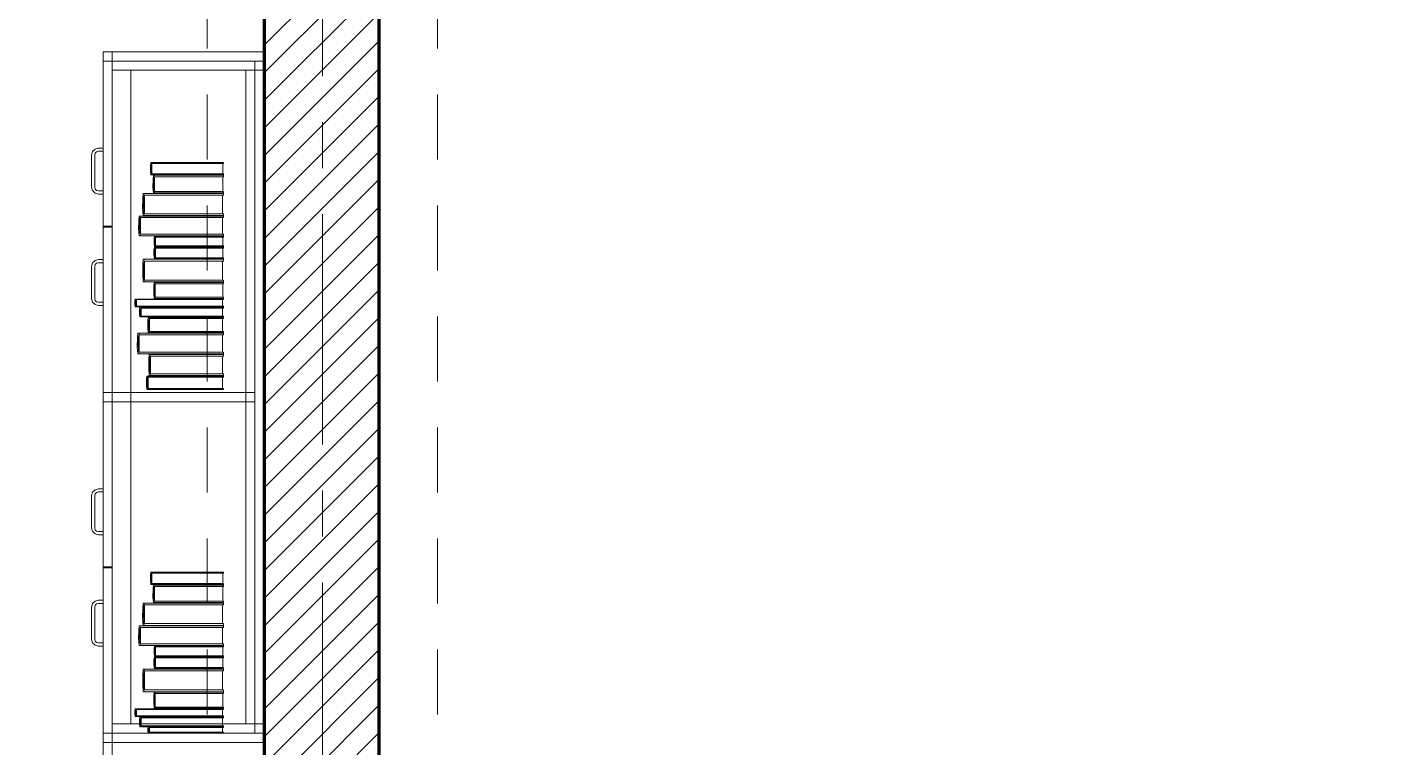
# Model space of a CAD drawing. Header units: inches. Extents: x -38 to 5698, y -33 to 92.
# Drawn here: x 22.678 to 25.611, y 35.193 to 36.757 of the extents above; entities that cross this region are included whole.
import ezdxf

# ---------------------------------------------------------------- set-up
doc = ezdxf.new("R2010")
doc.units = ezdxf.units.IN
doc.header["$MEASUREMENT"] = 0
doc.set_wipeout_variables(frame=1)
for name, pattern in [('Hidden Line', [0.195611, 0.141111, -0.0545]), ('Punto & Raya', [0.65, 0.5, -0.075, 0, -0.075]), ('Wipeout_Contour', [1, 0, -1])]:
    doc.linetypes.add(name, pattern=pattern)
for name, color, linetype in [('02 _ ARQ _ ALB _ Ejes Generales', 7, 'Continuous'), ('02 _ ARQ _ ZON _ Espacio.3D', 7, 'Continuous'), ('08 _ STR _ EXT _ 09 Vigas', 7, 'Continuous'), ('Estructura - 04 MURO', 253, 'Continuous'), ('Interior - Mobiliario', 7, 'Continuous')]:
    doc.layers.add(name, color=color, linetype=linetype)

msp = doc.modelspace()

# ---------------------------------------------------------------- linework, layer by layer
at = {"layer": '02 _ ARQ _ ZON _ Espacio.3D', "color": 254, "linetype": 'Continuous', "lineweight": 0, "flags": 128}
msp.add_lwpolyline([(30.07, 39.65), (23.57, 39.65), (23.57, 39), (23.4437, 39), (23.4437, 30.8001), (23.57, 30.8001), (23.57, 30.2), (23.97, 30.2), (23.97, 29.7), (9.07, 29.7)], dxfattribs=at)
msp.add_lwpolyline([(16.57, 39.4), (16.57, 39), (16.57, 31.0001), (16.57, 30.1999), (16.97, 30.1999), (16.97, 29.75), (23.07, 29.75), (23.07, 30.8002), (23.195, 30.8002), (23.195, 39), (23.07, 39), (23.07, 39.4), (22.67, 39.4), (22.67, 39.65), (16.97, 39.65), (16.97, 39.4)], close=True, dxfattribs=at)
at = {"layer": '08 _ STR _ EXT _ 09 Vigas', "color": 251, "linetype": 'Hidden Line', "lineweight": 13}
for p, q in [((23.07, 30.2), (23.07, 39.4)), ((23.57, 30.2), (23.57, 39.4))]:
    msp.add_line(p, q, dxfattribs=at)
at = {"layer": 'Interior - Mobiliario', "color": 175, "linetype": 'Continuous', "lineweight": 13}
for p, q in [((22.8437, 36.6827), (22.8437, 36.7027)), ((22.8437, 36.7027), (22.8437, 36.6827)), ((22.8437, 35.2027), (22.8437, 36.7027)), ((22.8637, 36.7027), (22.8637, 36.6627)), ((22.8437, 36.6827), (22.8437, 35.2227)), ((23.1737, 36.6827), (22.8437, 36.6827)), ((22.8437, 36.6827), (22.8437, 35.2227)), ((22.8437, 36.6827), (22.8437, 36.3237)), ((22.8437, 36.6827), (22.8637, 36.6827)), ((23.1737, 36.6827), (22.8637, 36.6827)), ((22.8637, 36.6827), (22.8637, 35.2227)), ((23.1737, 36.6827), (22.8637, 36.6827)), ((22.8637, 36.6827), (22.8637, 35.2227)), ((23.1737, 36.6827), (22.8637, 36.6827)), ((22.8637, 36.6827), (22.8637, 35.2227)), ((22.8637, 36.6827), (22.8637, 36.3237)), ((22.9037, 36.6627), (22.8637, 36.6627)), ((22.8637, 36.6627), (22.8637, 35.2427)), ((23.1537, 36.6627), (22.9037, 36.6627)), ((22.9037, 35.2427), (22.9037, 36.6627)), ((23.1537, 36.6627), (23.1537, 35.2427)), ((23.1737, 35.2227), (23.1737, 36.6827)), ((23.1737, 35.2227), (23.1737, 36.6827)), ((23.1737, 36.6827), (23.1737, 35.2227)), ((23.1737, 35.2227), (23.1737, 36.6827)), ((23.1737, 35.2227), (23.1737, 36.6827)), ((23.1737, 35.2227), (23.1737, 36.6827)), ((22.8187, 36.4787), (22.8207, 36.4862)), ((22.8187, 36.4087), (22.8187, 36.4787)), ((22.8207, 36.4862), (22.8262, 36.4916)), ((22.8268, 36.4827), (22.8257, 36.4787)), ((22.8257, 36.4787), (22.8257, 36.4087)), ((22.8262, 36.4916), (22.8337, 36.4937)), ((22.8297, 36.4856), (22.8268, 36.4827)), ((22.8337, 36.4867), (22.8297, 36.4856)), ((22.8337, 36.4937), (22.8437, 36.4937)), ((22.8437, 36.4867), (22.8337, 36.4867)), ((22.8437, 36.4937), (22.8437, 36.4867)), ((22.9467, 36.4565), (22.9465, 36.4445)), ((22.9475, 36.4624), (22.9467, 36.4565)), ((22.9492, 36.4624), (22.9475, 36.4624)), ((22.948, 36.448), (22.9484, 36.4562)), ((22.9484, 36.4562), (22.9491, 36.4602)), ((22.9491, 36.4602), (23.105, 36.4602)), ((22.9493, 36.4623), (22.9492, 36.4624)), ((22.9495, 36.4621), (22.9493, 36.4623)), ((22.9497, 36.462), (22.9495, 36.4621)), ((22.95, 36.4619), (22.9497, 36.462)), ((22.9499, 36.4602), (22.9499, 36.4377)), ((22.9502, 36.4619), (22.95, 36.4619)), ((22.9504, 36.462), (22.9502, 36.4619)), ((22.9506, 36.4621), (22.9504, 36.462)), ((22.9509, 36.4622), (22.9506, 36.4621)), ((22.951, 36.4624), (22.9509, 36.4622)), ((23.105, 36.4624), (22.951, 36.4624)), ((23.1035, 36.4377), (23.1035, 36.4602)), ((23.105, 36.4602), (23.105, 36.4624)), ((22.9465, 36.4445), (22.9475, 36.4356)), ((22.9475, 36.4356), (22.9492, 36.4356)), ((22.9486, 36.4398), (22.948, 36.448)), ((22.9491, 36.4377), (22.9486, 36.4398)), ((23.105, 36.4377), (22.9491, 36.4377)), ((22.9492, 36.4356), (22.9494, 36.4358)), ((22.9494, 36.4358), (22.9496, 36.4359)), ((22.9496, 36.4359), (22.9498, 36.436)), ((22.9498, 36.436), (22.95, 36.4361)), ((22.95, 36.4361), (22.9503, 36.436)), ((22.9503, 36.436), (22.9505, 36.436)), ((22.9505, 36.436), (22.9507, 36.4359)), ((22.9507, 36.4359), (22.9509, 36.4357)), ((22.9509, 36.4357), (22.951, 36.4356)), ((22.951, 36.4356), (23.105, 36.4356)), ((22.9523, 36.4262), (22.9521, 36.4091)), ((22.9531, 36.4346), (22.9523, 36.4262)), ((22.9548, 36.4346), (22.9531, 36.4346)), ((22.9536, 36.414), (22.954, 36.4258)), ((22.954, 36.4258), (22.9547, 36.4315)), ((22.9547, 36.4315), (23.105, 36.4315)), ((22.9549, 36.4345), (22.9548, 36.4346)), ((22.9551, 36.4342), (22.9549, 36.4345)), ((22.9553, 36.4341), (22.9551, 36.4342)), ((22.9555, 36.434), (22.9553, 36.4341)), ((22.9554, 36.4315), (22.9554, 36.3994)), ((22.9557, 36.434), (22.9555, 36.434)), ((22.9559, 36.434), (22.9557, 36.434)), ((22.9561, 36.4342), (22.9559, 36.434)), ((22.9563, 36.4344), (22.9561, 36.4342)), ((22.9565, 36.4346), (22.9563, 36.4344)), ((23.105, 36.4346), (22.9565, 36.4346)), ((23.1035, 36.3994), (23.1035, 36.4315)), ((23.105, 36.4356), (23.105, 36.4377)), ((23.105, 36.4315), (23.105, 36.4346)), ((22.8207, 36.4012), (22.8187, 36.4087)), ((22.8262, 36.3957), (22.8207, 36.4012)), ((22.8257, 36.4087), (22.8268, 36.4047)), ((22.8337, 36.3937), (22.8262, 36.3957)), ((22.8268, 36.4047), (22.8297, 36.4017)), ((22.8297, 36.4017), (22.8337, 36.4007)), ((22.8337, 36.4007), (22.8437, 36.4007)), ((22.8437, 36.3937), (22.8337, 36.3937)), ((22.8437, 36.4007), (22.8437, 36.3937)), ((22.9309, 36.3953), (22.9299, 36.3847)), ((22.9328, 36.3953), (22.9309, 36.3953)), ((22.9318, 36.3842), (22.9326, 36.3915)), ((22.9326, 36.3915), (23.105, 36.3915)), ((22.9329, 36.3951), (22.9328, 36.3953)), ((22.9331, 36.3948), (22.9329, 36.3951)), ((22.9333, 36.3946), (22.9331, 36.3948)), ((22.9336, 36.3945), (22.9333, 36.3946)), ((22.9335, 36.3915), (22.9335, 36.3509)), ((22.9338, 36.3945), (22.9336, 36.3945)), ((22.9341, 36.3946), (22.9338, 36.3945)), ((22.9343, 36.3948), (22.9341, 36.3946)), ((22.9345, 36.3951), (22.9343, 36.3948)), ((22.9347, 36.3953), (22.9345, 36.3951)), ((23.105, 36.3953), (22.9347, 36.3953)), ((22.9521, 36.4091), (22.9531, 36.3963)), ((22.9531, 36.3963), (22.9548, 36.3963)), ((22.9542, 36.4023), (22.9536, 36.414)), ((22.9547, 36.3994), (22.9542, 36.4023)), ((23.105, 36.3994), (22.9547, 36.3994)), ((22.9548, 36.3963), (22.9549, 36.3965)), ((22.9549, 36.3965), (22.9551, 36.3967)), ((22.9551, 36.3967), (22.9553, 36.3969)), ((22.9553, 36.3969), (22.9555, 36.397)), ((22.9555, 36.397), (22.9558, 36.3969)), ((22.9558, 36.3969), (22.956, 36.3969)), ((22.956, 36.3969), (22.9562, 36.3967)), ((22.9562, 36.3967), (22.9564, 36.3965)), ((22.9564, 36.3965), (22.9565, 36.3963)), ((22.9565, 36.3963), (23.105, 36.3963)), ((23.1033, 36.3509), (23.1033, 36.3915)), ((23.105, 36.3963), (23.105, 36.3994)), ((23.105, 36.3915), (23.105, 36.3953)), ((22.9299, 36.3847), (22.9297, 36.3631)), ((22.9297, 36.3631), (22.9309, 36.347)), ((22.9314, 36.3694), (22.9318, 36.3842)), ((22.9321, 36.3546), (22.9314, 36.3694)), ((22.9212, 36.3366), (22.921, 36.3174)), ((22.9222, 36.346), (22.9212, 36.3366)), ((22.9242, 36.346), (22.9222, 36.346)), ((22.9227, 36.323), (22.9232, 36.3362)), ((22.9232, 36.3362), (22.924, 36.3426)), ((22.924, 36.3426), (23.105, 36.3426)), ((22.9243, 36.3459), (22.9242, 36.346)), ((22.9245, 36.3456), (22.9243, 36.3459)), ((22.9248, 36.3454), (22.9245, 36.3456)), ((22.925, 36.3453), (22.9248, 36.3454)), ((22.9253, 36.3453), (22.925, 36.3453)), ((22.925, 36.3426), (22.925, 36.3066)), ((22.9256, 36.3454), (22.9253, 36.3453)), ((22.9258, 36.3456), (22.9256, 36.3454)), ((22.9261, 36.3458), (22.9258, 36.3456)), ((22.9262, 36.346), (22.9261, 36.3458)), ((23.105, 36.346), (22.9262, 36.346)), ((22.9309, 36.347), (22.9328, 36.347)), ((22.9326, 36.3509), (22.9321, 36.3546)), ((23.105, 36.3509), (22.9326, 36.3509)), ((22.9328, 36.347), (22.9329, 36.3473)), ((22.9329, 36.3473), (22.9331, 36.3476)), ((22.9331, 36.3476), (22.9334, 36.3478)), ((22.9334, 36.3478), (22.9336, 36.3479)), ((22.9336, 36.3479), (22.9339, 36.3478)), ((22.9339, 36.3478), (22.9341, 36.3477)), ((22.9341, 36.3477), (22.9344, 36.3475)), ((22.9344, 36.3475), (22.9346, 36.3472)), ((22.9346, 36.3472), (22.9347, 36.347)), ((22.9347, 36.347), (23.105, 36.347)), ((23.1032, 36.3066), (23.1032, 36.3426)), ((23.105, 36.347), (23.105, 36.3509)), ((23.105, 36.3426), (23.105, 36.346)), ((22.8437, 36.3237), (22.8637, 36.3237)), ((22.8437, 35.9627), (22.8437, 36.3217)), ((22.8437, 36.3217), (22.8637, 36.3217)), ((22.8637, 35.9627), (22.8637, 36.3217)), ((22.921, 36.3174), (22.9222, 36.3031)), ((22.9222, 36.3031), (22.9242, 36.3031)), ((22.9235, 36.3098), (22.9227, 36.323)), ((22.924, 36.3066), (22.9235, 36.3098)), ((23.105, 36.3066), (22.924, 36.3066)), ((22.9242, 36.3031), (22.9243, 36.3034)), ((22.9243, 36.3034), (22.9246, 36.3036)), ((22.9246, 36.3036), (22.9248, 36.3038)), ((22.9248, 36.3038), (22.9251, 36.3039)), ((22.9251, 36.3039), (22.9254, 36.3038)), ((22.9254, 36.3038), (22.9256, 36.3037)), ((22.9256, 36.3037), (22.9259, 36.3036)), ((22.9259, 36.3036), (22.9261, 36.3033)), ((22.9261, 36.3033), (22.9262, 36.3031)), ((22.9262, 36.3031), (23.105, 36.3031)), ((23.105, 36.3031), (23.105, 36.3066)), ((22.9551, 36.2782), (22.9542, 36.2727)), ((22.9549, 36.2971), (22.9547, 36.2868)), ((22.9547, 36.2868), (22.9557, 36.2792)), ((22.9557, 36.3021), (22.9549, 36.2971)), ((22.9567, 36.2782), (22.9551, 36.2782)), ((22.9573, 36.3021), (22.9557, 36.3021)), ((22.9557, 36.2792), (22.9573, 36.2792)), ((22.9559, 36.2724), (22.9566, 36.2762)), ((22.9561, 36.2898), (22.9565, 36.2969)), ((22.9567, 36.2828), (22.9561, 36.2898)), ((22.9565, 36.2969), (22.9572, 36.3003)), ((22.9566, 36.2762), (23.105, 36.2762)), ((22.9572, 36.281), (22.9567, 36.2828)), ((22.9568, 36.2781), (22.9567, 36.2782)), ((22.957, 36.2779), (22.9568, 36.2781)), ((22.9572, 36.2778), (22.957, 36.2779)), ((22.9572, 36.3003), (23.105, 36.3003)), ((23.105, 36.281), (22.9572, 36.281)), ((22.9574, 36.2778), (22.9572, 36.2778)), ((22.9574, 36.302), (22.9573, 36.3021)), ((22.9573, 36.2792), (22.9574, 36.2793)), ((22.9573, 36.2762), (22.9573, 36.2551)), ((22.9576, 36.3019), (22.9574, 36.302)), ((22.9574, 36.2793), (22.9576, 36.2795)), ((22.9576, 36.2778), (22.9574, 36.2778)), ((22.9578, 36.3018), (22.9576, 36.3019)), ((22.9576, 36.2795), (22.9578, 36.2795)), ((22.9578, 36.2778), (22.9576, 36.2778)), ((22.958, 36.3018), (22.9578, 36.3018)), ((22.9578, 36.2795), (22.958, 36.2796)), ((22.958, 36.2779), (22.9578, 36.2778)), ((22.9579, 36.3003), (22.9579, 36.281)), ((22.9582, 36.3017), (22.958, 36.3018)), ((22.958, 36.2796), (22.9583, 36.2796)), ((22.9582, 36.2781), (22.958, 36.2779)), ((22.9584, 36.3018), (22.9582, 36.3017)), ((22.9584, 36.2782), (22.9582, 36.2781)), ((22.9583, 36.2796), (22.9585, 36.2795)), ((22.9586, 36.3019), (22.9584, 36.3018)), ((23.105, 36.2782), (22.9584, 36.2782)), ((22.9585, 36.2795), (22.9587, 36.2794)), ((22.9588, 36.302), (22.9586, 36.3019)), ((22.9587, 36.2794), (22.9589, 36.2793)), ((22.959, 36.3021), (22.9588, 36.302)), ((22.9589, 36.2793), (22.959, 36.2792)), ((23.105, 36.3021), (22.959, 36.3021)), ((22.959, 36.2792), (23.105, 36.2792)), ((23.1035, 36.281), (23.1035, 36.3003)), ((23.1035, 36.2551), (23.1035, 36.2762)), ((23.105, 36.3003), (23.105, 36.3021)), ((23.105, 36.2792), (23.105, 36.281)), ((23.105, 36.2762), (23.105, 36.2782)), ((22.8207, 36.2442), (22.8187, 36.2367)), ((22.8262, 36.2496), (22.8207, 36.2442)), ((22.8337, 36.2517), (22.8262, 36.2496)), ((22.8297, 36.2436), (22.8337, 36.2447)), ((22.8437, 36.2517), (22.8337, 36.2517)), ((22.8337, 36.2447), (22.8437, 36.2447)), ((22.8437, 36.2447), (22.8437, 36.2517)), ((22.9311, 36.2521), (22.9301, 36.2413)), ((22.9329, 36.2521), (22.9311, 36.2521)), ((22.932, 36.2408), (22.9328, 36.2481)), ((22.9328, 36.2481), (23.105, 36.2481)), ((22.933, 36.2519), (22.9329, 36.2521)), ((22.9333, 36.2516), (22.933, 36.2519)), ((22.9335, 36.2514), (22.9333, 36.2516)), ((22.9337, 36.2513), (22.9335, 36.2514)), ((22.934, 36.2513), (22.9337, 36.2513)), ((22.9337, 36.2481), (22.9337, 36.2067)), ((22.9343, 36.2513), (22.934, 36.2513)), ((22.9345, 36.2515), (22.9343, 36.2513)), ((22.9347, 36.2518), (22.9345, 36.2515)), ((22.9349, 36.2521), (22.9347, 36.2518)), ((23.105, 36.2521), (22.9349, 36.2521)), ((22.9542, 36.2727), (22.9541, 36.2615)), ((22.9541, 36.2615), (22.9551, 36.2531)), ((22.9551, 36.2531), (22.9567, 36.2531)), ((22.9555, 36.2647), (22.9559, 36.2724)), ((22.9561, 36.257), (22.9555, 36.2647)), ((22.9566, 36.2551), (22.9561, 36.257)), ((23.105, 36.2551), (22.9566, 36.2551)), ((22.9567, 36.2531), (22.9568, 36.2532)), ((22.9568, 36.2532), (22.957, 36.2534)), ((22.957, 36.2534), (22.9572, 36.2535)), ((22.9572, 36.2535), (22.9574, 36.2535)), ((22.9574, 36.2535), (22.9577, 36.2535)), ((22.9577, 36.2535), (22.9579, 36.2534)), ((22.9579, 36.2534), (22.9581, 36.2533)), ((22.9581, 36.2533), (22.9583, 36.2532)), ((22.9583, 36.2532), (22.9584, 36.2531)), ((22.9584, 36.2531), (23.105, 36.2531)), ((23.1033, 36.2067), (23.1033, 36.2481)), ((23.105, 36.2531), (23.105, 36.2551)), ((23.105, 36.2481), (23.105, 36.2521)), ((22.8187, 36.2367), (22.8187, 36.1667)), ((22.8257, 36.2367), (22.8268, 36.2407)), ((22.8257, 36.1667), (22.8257, 36.2367)), ((22.8268, 36.2407), (22.8297, 36.2436)), ((22.9301, 36.2413), (22.9299, 36.2192)), ((22.9299, 36.2192), (22.9311, 36.2028)), ((22.9315, 36.2256), (22.932, 36.2408)), ((22.9323, 36.2105), (22.9315, 36.2256)), ((22.9311, 36.2028), (22.9329, 36.2028)), ((22.9328, 36.2067), (22.9323, 36.2105)), ((23.105, 36.2067), (22.9328, 36.2067)), ((22.9329, 36.2028), (22.9331, 36.203)), ((22.9331, 36.203), (22.9333, 36.2033)), ((22.9333, 36.2033), (22.9336, 36.2035)), ((22.9336, 36.2035), (22.9338, 36.2036)), ((22.9338, 36.2036), (22.9341, 36.2036)), ((22.9341, 36.2036), (22.9343, 36.2035)), ((22.9343, 36.2035), (22.9346, 36.2033)), ((22.9346, 36.2033), (22.9348, 36.203)), ((22.9348, 36.203), (22.9349, 36.2028)), ((22.9349, 36.2028), (23.105, 36.2028)), ((22.9539, 36.1941), (22.9537, 36.1785)), ((22.9547, 36.2018), (22.9539, 36.1941)), ((22.9563, 36.2018), (22.9547, 36.2018)), ((22.9551, 36.183), (22.9555, 36.1937)), ((22.9555, 36.1937), (22.9562, 36.199)), ((22.9562, 36.199), (23.105, 36.199)), ((22.9564, 36.2016), (22.9563, 36.2018)), ((22.9566, 36.2014), (22.9564, 36.2016)), ((22.9568, 36.2013), (22.9566, 36.2014)), ((22.957, 36.2012), (22.9568, 36.2013)), ((22.9569, 36.199), (22.9569, 36.1696)), ((22.9572, 36.2012), (22.957, 36.2012)), ((22.9575, 36.2013), (22.9572, 36.2012)), ((22.9577, 36.2014), (22.9575, 36.2013)), ((22.9579, 36.2016), (22.9577, 36.2014)), ((22.958, 36.2018), (22.9579, 36.2016)), ((23.105, 36.2018), (22.958, 36.2018)), ((23.1035, 36.1696), (23.1035, 36.199)), ((23.105, 36.2028), (23.105, 36.2067)), ((23.105, 36.199), (23.105, 36.2018)), ((22.8187, 36.1667), (22.8207, 36.1592)), ((22.8207, 36.1592), (22.8262, 36.1537)), ((22.8268, 36.1627), (22.8257, 36.1667)), ((22.8297, 36.1597), (22.8268, 36.1627)), ((22.8337, 36.1587), (22.8297, 36.1597)), ((22.8437, 36.1587), (22.8337, 36.1587)), ((22.8437, 36.1517), (22.8437, 36.1587)), ((22.9126, 36.1621), (22.9124, 36.1545)), ((22.9137, 36.1658), (22.9126, 36.1621)), ((22.9157, 36.1658), (22.9137, 36.1658)), ((22.9142, 36.1567), (22.9147, 36.1619)), ((22.915, 36.1514), (22.9142, 36.1567)), ((22.9147, 36.1619), (22.9156, 36.1645)), ((22.9156, 36.1645), (23.105, 36.1645)), ((22.9158, 36.1658), (22.9157, 36.1658)), ((22.9161, 36.1657), (22.9158, 36.1658)), ((22.9163, 36.1656), (22.9161, 36.1657)), ((22.9166, 36.1656), (22.9163, 36.1656)), ((22.9165, 36.1645), (22.9165, 36.1502)), ((22.9169, 36.1656), (22.9166, 36.1656)), ((22.9172, 36.1656), (22.9169, 36.1656)), ((22.9174, 36.1657), (22.9172, 36.1656)), ((22.9177, 36.1658), (22.9174, 36.1657)), ((22.9179, 36.1658), (22.9177, 36.1658)), ((23.105, 36.1658), (22.9179, 36.1658)), ((22.9537, 36.1785), (22.9547, 36.1668)), ((22.9547, 36.1668), (22.9563, 36.1668)), ((22.9557, 36.1723), (22.9551, 36.183)), ((22.9562, 36.1696), (22.9557, 36.1723)), ((23.105, 36.1696), (22.9562, 36.1696)), ((22.9563, 36.1668), (22.9564, 36.167)), ((22.9564, 36.167), (22.9566, 36.1672)), ((22.9566, 36.1672), (22.9568, 36.1674)), ((22.9568, 36.1674), (22.9571, 36.1674)), ((22.9571, 36.1674), (22.9573, 36.1674)), ((22.9573, 36.1674), (22.9575, 36.1673)), ((22.9575, 36.1673), (22.9577, 36.1672)), ((22.9577, 36.1672), (22.9579, 36.167)), ((22.9579, 36.167), (22.958, 36.1668)), ((22.958, 36.1668), (23.105, 36.1668)), ((23.1031, 36.1502), (23.1031, 36.1645)), ((23.105, 36.1668), (23.105, 36.1696)), ((23.105, 36.1645), (23.105, 36.1658)), ((22.8262, 36.1537), (22.8337, 36.1517)), ((22.8337, 36.1517), (22.8437, 36.1517)), ((22.9124, 36.1545), (22.9137, 36.1488)), ((22.9137, 36.1488), (22.9157, 36.1488)), ((22.9156, 36.1502), (22.915, 36.1514)), ((23.105, 36.1502), (22.9156, 36.1502)), ((22.9157, 36.1488), (22.9159, 36.1489)), ((22.9159, 36.1489), (22.9161, 36.149)), ((22.9161, 36.149), (22.9164, 36.149)), ((22.9164, 36.149), (22.9167, 36.1491)), ((22.9167, 36.1491), (22.917, 36.1491)), ((22.917, 36.1491), (22.9172, 36.149)), ((22.9172, 36.149), (22.9175, 36.149)), ((22.9175, 36.149), (22.9177, 36.1489)), ((22.9177, 36.1489), (22.9179, 36.1488)), ((22.9179, 36.1488), (23.105, 36.1488)), ((22.9228, 36.1432), (22.9226, 36.1339)), ((22.9226, 36.1339), (22.9238, 36.1269)), ((22.9238, 36.1478), (22.9228, 36.1432)), ((22.9257, 36.1478), (22.9238, 36.1478)), ((22.9238, 36.1269), (22.9257, 36.1269)), ((22.9243, 36.1366), (22.9247, 36.143)), ((22.925, 36.1302), (22.9243, 36.1366)), ((22.9247, 36.143), (22.9256, 36.1461)), ((22.9256, 36.1286), (22.925, 36.1302)), ((22.9256, 36.1461), (23.105, 36.1461)), ((23.105, 36.1286), (22.9256, 36.1286)), ((22.9258, 36.1477), (22.9257, 36.1478)), ((22.9257, 36.1269), (22.9259, 36.127)), ((22.9261, 36.1476), (22.9258, 36.1477)), ((22.9259, 36.127), (22.9261, 36.1272)), ((22.9263, 36.1475), (22.9261, 36.1476)), ((22.9261, 36.1272), (22.9264, 36.1272)), ((22.9266, 36.1474), (22.9263, 36.1475)), ((22.9264, 36.1272), (22.9266, 36.1273)), ((22.9265, 36.1461), (22.9265, 36.1286)), ((22.9268, 36.1474), (22.9266, 36.1474)), ((22.9266, 36.1273), (22.9269, 36.1273)), ((22.9271, 36.1475), (22.9268, 36.1474)), ((22.9269, 36.1273), (22.9272, 36.1272)), ((22.9274, 36.1476), (22.9271, 36.1475)), ((22.9272, 36.1272), (22.9274, 36.1271)), ((22.9276, 36.1477), (22.9274, 36.1476)), ((22.9274, 36.1271), (22.9276, 36.127)), ((22.9277, 36.1478), (22.9276, 36.1477)), ((22.9276, 36.127), (22.9277, 36.1269)), ((23.105, 36.1478), (22.9277, 36.1478)), ((22.9277, 36.1269), (23.105, 36.1269)), ((23.1032, 36.1286), (23.1032, 36.1461)), ((23.105, 36.1488), (23.105, 36.1502)), ((23.105, 36.1461), (23.105, 36.1478)), ((23.105, 36.1269), (23.105, 36.1286)), ((22.941, 36.1187), (22.9408, 36.1038)), ((22.9408, 36.1038), (22.9419, 36.0928)), ((22.9419, 36.1259), (22.941, 36.1187)), ((22.9436, 36.1259), (22.9419, 36.1259)), ((22.9423, 36.1081), (22.9428, 36.1183)), ((22.943, 36.098), (22.9423, 36.1081)), ((22.9428, 36.1183), (22.9435, 36.1233)), ((22.9435, 36.0954), (22.943, 36.098)), ((22.9435, 36.1233), (23.105, 36.1233)), ((22.9437, 36.1258), (22.9436, 36.1259)), ((22.9439, 36.1256), (22.9437, 36.1258)), ((22.9442, 36.1255), (22.9439, 36.1256)), ((22.9444, 36.1254), (22.9442, 36.1255)), ((22.9443, 36.1233), (22.9443, 36.0954)), ((22.9446, 36.1254), (22.9444, 36.1254)), ((22.9449, 36.1254), (22.9446, 36.1254)), ((22.9451, 36.1256), (22.9449, 36.1254)), ((22.9453, 36.1257), (22.9451, 36.1256)), ((22.9455, 36.1259), (22.9453, 36.1257)), ((23.105, 36.1259), (22.9455, 36.1259)), ((23.1034, 36.0954), (23.1034, 36.1233)), ((23.105, 36.1233), (23.105, 36.1259)), ((22.9184, 36.0819), (22.9181, 36.0616)), ((22.9194, 36.0918), (22.9184, 36.0819)), ((22.9214, 36.0918), (22.9194, 36.0918)), ((22.9199, 36.0675), (22.9204, 36.0814)), ((22.9204, 36.0814), (22.9212, 36.0882)), ((22.9212, 36.0882), (23.105, 36.0882)), ((22.9215, 36.0916), (22.9214, 36.0918)), ((22.9217, 36.0913), (22.9215, 36.0916)), ((22.922, 36.0912), (22.9217, 36.0913)), ((22.9222, 36.091), (22.922, 36.0912)), ((22.9225, 36.091), (22.9222, 36.091)), ((22.9222, 36.0882), (22.9222, 36.0502)), ((22.9228, 36.0911), (22.9225, 36.091)), ((22.9231, 36.0913), (22.9228, 36.0911)), ((22.9233, 36.0916), (22.9231, 36.0913)), ((22.9234, 36.0918), (22.9233, 36.0916)), ((23.105, 36.0918), (22.9234, 36.0918)), ((22.9419, 36.0928), (22.9436, 36.0928)), ((23.105, 36.0954), (22.9435, 36.0954)), ((22.9436, 36.0928), (22.9438, 36.093)), ((22.9438, 36.093), (22.944, 36.0932)), ((22.944, 36.0932), (22.9442, 36.0933)), ((22.9442, 36.0933), (22.9445, 36.0933)), ((22.9445, 36.0933), (22.9447, 36.0933)), ((22.9447, 36.0933), (22.9449, 36.0933)), ((22.9449, 36.0933), (22.9452, 36.0931)), ((22.9452, 36.0931), (22.9454, 36.0929)), ((22.9454, 36.0929), (22.9455, 36.0928)), ((22.9455, 36.0928), (23.105, 36.0928)), ((23.1032, 36.0502), (23.1032, 36.0882)), ((23.105, 36.0928), (23.105, 36.0954)), ((23.105, 36.0882), (23.105, 36.0918)), ((22.9181, 36.0616), (22.9194, 36.0465)), ((22.9194, 36.0465), (22.9214, 36.0465)), ((22.9207, 36.0536), (22.9199, 36.0675)), ((22.9212, 36.0502), (22.9207, 36.0536)), ((23.105, 36.0502), (22.9212, 36.0502)), ((22.9214, 36.0465), (22.9215, 36.0468)), ((22.9215, 36.0468), (22.9218, 36.047)), ((22.9218, 36.047), (22.922, 36.0472)), ((22.922, 36.0472), (22.9223, 36.0473)), ((22.9223, 36.0473), (22.9226, 36.0473)), ((22.9226, 36.0473), (22.9228, 36.0472)), ((22.9228, 36.0472), (22.9231, 36.047)), ((22.9231, 36.047), (22.9233, 36.0467)), ((22.9233, 36.0467), (22.9234, 36.0465)), ((22.9234, 36.0465), (23.105, 36.0465)), ((22.944, 36.0455), (22.9431, 36.0354)), ((22.9457, 36.0455), (22.944, 36.0455)), ((22.9449, 36.0349), (22.9456, 36.0418)), ((22.9456, 36.0418), (23.105, 36.0418)), ((22.9458, 36.0454), (22.9457, 36.0455)), ((22.946, 36.0451), (22.9458, 36.0454)), ((22.9462, 36.0449), (22.946, 36.0451)), ((22.9465, 36.0448), (22.9462, 36.0449)), ((22.9464, 36.0418), (22.9464, 36.0031)), ((22.9467, 36.0448), (22.9465, 36.0448)), ((22.947, 36.0448), (22.9467, 36.0448)), ((22.9472, 36.045), (22.947, 36.0448)), ((22.9474, 36.0453), (22.9472, 36.045)), ((22.9475, 36.0455), (22.9474, 36.0453)), ((23.105, 36.0455), (22.9475, 36.0455)), ((23.1034, 36.0031), (23.1034, 36.0418)), ((23.105, 36.0465), (23.105, 36.0502)), ((23.105, 36.0418), (23.105, 36.0455)), ((22.9431, 36.0354), (22.9429, 36.0148)), ((22.9429, 36.0148), (22.944, 35.9994)), ((22.9444, 36.0207), (22.9449, 36.0349)), ((22.9451, 36.0066), (22.9444, 36.0207)), ((22.938, 35.992), (22.9378, 35.9788)), ((22.9389, 35.9984), (22.938, 35.992)), ((22.9407, 35.9984), (22.9389, 35.9984)), ((22.9394, 35.9826), (22.9398, 35.9917)), ((22.9401, 35.9735), (22.9394, 35.9826)), ((22.9398, 35.9917), (22.9406, 35.9961)), ((22.9406, 35.9961), (23.105, 35.9961)), ((22.9408, 35.9983), (22.9407, 35.9984)), ((22.941, 35.9981), (22.9408, 35.9983)), ((22.9412, 35.998), (22.941, 35.9981)), ((22.9415, 35.9979), (22.9412, 35.998)), ((22.9414, 35.9961), (22.9414, 35.9713)), ((22.9417, 35.9979), (22.9415, 35.9979)), ((22.942, 35.998), (22.9417, 35.9979)), ((22.9422, 35.9981), (22.942, 35.998)), ((22.9424, 35.9983), (22.9422, 35.9981)), ((22.9425, 35.9984), (22.9424, 35.9983)), ((23.105, 35.9984), (22.9425, 35.9984)), ((22.944, 35.9994), (22.9457, 35.9994)), ((22.9456, 36.0031), (22.9451, 36.0066)), ((23.105, 36.0031), (22.9456, 36.0031)), ((22.9457, 35.9994), (22.9459, 35.9997)), ((22.9459, 35.9997), (22.9461, 35.9999)), ((22.9461, 35.9999), (22.9463, 36.0001)), ((22.9463, 36.0001), (22.9465, 36.0002)), ((22.9465, 36.0002), (22.9468, 36.0002)), ((22.9468, 36.0002), (22.947, 36.0001)), ((22.947, 36.0001), (22.9472, 35.9999)), ((22.9472, 35.9999), (22.9474, 35.9996)), ((22.9474, 35.9996), (22.9475, 35.9994)), ((22.9475, 35.9994), (23.105, 35.9994)), ((23.1034, 35.9713), (23.1034, 35.9961)), ((23.105, 35.9994), (23.105, 36.0031)), ((23.105, 35.9961), (23.105, 35.9984)), ((22.8437, 35.9627), (23.1737, 35.9627)), ((22.8437, 35.9427), (22.8437, 35.9627)), ((23.1737, 35.9627), (22.8437, 35.9627)), ((22.8437, 35.9627), (22.8437, 35.9427)), ((23.1737, 35.9627), (22.8437, 35.9627)), ((22.8437, 35.9627), (22.8437, 35.9427)), ((22.8437, 35.9627), (22.8637, 35.9627)), ((22.9378, 35.9788), (22.9389, 35.9689)), ((22.9389, 35.9689), (22.9407, 35.9689)), ((22.9406, 35.9713), (22.9401, 35.9735)), ((23.105, 35.9713), (22.9406, 35.9713)), ((22.9407, 35.9689), (22.9408, 35.9691)), ((22.9408, 35.9691), (22.941, 35.9693)), ((22.941, 35.9693), (22.9413, 35.9694)), ((22.9413, 35.9694), (22.9415, 35.9694)), ((22.9415, 35.9694), (22.9418, 35.9694)), ((22.9418, 35.9694), (22.942, 35.9693)), ((22.942, 35.9693), (22.9422, 35.9692)), ((22.9422, 35.9692), (22.9424, 35.969)), ((22.9424, 35.969), (22.9425, 35.9689)), ((22.9425, 35.9689), (23.105, 35.9689)), ((23.105, 35.9689), (23.105, 35.9713)), ((23.1737, 35.9427), (23.1737, 35.9627)), ((23.1737, 35.9427), (23.1737, 35.9627)), ((23.1737, 35.9427), (23.1737, 35.9627)), ((22.8437, 35.9427), (23.1737, 35.9427)), ((22.8437, 35.9427), (23.1737, 35.9427)), ((22.8437, 35.9427), (23.1737, 35.9427)), ((22.8437, 35.9427), (22.8437, 35.5837)), ((22.8437, 35.9427), (22.8637, 35.9427)), ((22.8637, 35.9427), (22.8637, 35.5837)), ((22.8187, 35.7387), (22.8207, 35.7462)), ((22.8207, 35.7462), (22.8262, 35.7516)), ((22.8262, 35.7516), (22.8337, 35.7537)), ((22.8297, 35.7456), (22.8268, 35.7427)), ((22.8337, 35.7467), (22.8297, 35.7456)), ((22.8337, 35.7537), (22.8437, 35.7537)), ((22.8437, 35.7467), (22.8337, 35.7467)), ((22.8437, 35.7537), (22.8437, 35.7467)), ((22.8187, 35.6687), (22.8187, 35.7387)), ((22.8268, 35.7427), (22.8257, 35.7387)), ((22.8257, 35.7387), (22.8257, 35.6687)), ((22.8207, 35.6612), (22.8187, 35.6687)), ((22.8262, 35.6557), (22.8207, 35.6612)), ((22.8257, 35.6687), (22.8268, 35.6647)), ((22.8268, 35.6647), (22.8297, 35.6617)), ((22.8297, 35.6617), (22.8337, 35.6607)), ((22.8337, 35.6607), (22.8437, 35.6607)), ((22.8437, 35.6607), (22.8437, 35.6537)), ((22.8337, 35.6537), (22.8262, 35.6557)), ((22.8437, 35.6537), (22.8337, 35.6537)), ((22.8437, 35.5837), (22.8637, 35.5837)), ((22.8437, 35.2227), (22.8437, 35.5817)), ((22.8437, 35.5817), (22.8637, 35.5817)), ((22.8637, 35.2227), (22.8637, 35.5817)), ((22.9475, 35.5723), (22.9467, 35.5664)), ((22.9492, 35.5723), (22.9475, 35.5723)), ((22.9484, 35.5661), (22.9491, 35.5701)), ((22.9491, 35.5701), (23.105, 35.5701)), ((22.9493, 35.5722), (22.9492, 35.5723)), ((22.9495, 35.572), (22.9493, 35.5722)), ((22.9497, 35.5719), (22.9495, 35.572)), ((22.95, 35.5718), (22.9497, 35.5719)), ((22.9499, 35.5701), (22.9499, 35.5476)), ((22.9502, 35.5718), (22.95, 35.5718)), ((22.9504, 35.5719), (22.9502, 35.5718)), ((22.9506, 35.572), (22.9504, 35.5719)), ((22.9509, 35.5721), (22.9506, 35.572)), ((22.951, 35.5723), (22.9509, 35.5721)), ((23.105, 35.5723), (22.951, 35.5723)), ((23.1035, 35.5476), (23.1035, 35.5701)), ((23.105, 35.5701), (23.105, 35.5723)), ((22.9467, 35.5664), (22.9465, 35.5544)), ((22.9465, 35.5544), (22.9475, 35.5455)), ((22.9475, 35.5455), (22.9492, 35.5455)), ((22.948, 35.5579), (22.9484, 35.5661)), ((22.9486, 35.5497), (22.948, 35.5579)), ((22.9491, 35.5476), (22.9486, 35.5497)), ((23.105, 35.5476), (22.9491, 35.5476)), ((22.9492, 35.5455), (22.9494, 35.5456)), ((22.9494, 35.5456), (22.9496, 35.5458)), ((22.9496, 35.5458), (22.9498, 35.5459)), ((22.9498, 35.5459), (22.95, 35.546)), ((22.95, 35.546), (22.9503, 35.5459)), ((22.9503, 35.5459), (22.9505, 35.5459)), ((22.9505, 35.5459), (22.9507, 35.5458)), ((22.9507, 35.5458), (22.9509, 35.5456)), ((22.9509, 35.5456), (22.951, 35.5455)), ((22.951, 35.5455), (23.105, 35.5455)), ((22.9531, 35.5445), (22.9523, 35.5361)), ((22.9548, 35.5445), (22.9531, 35.5445)), ((22.954, 35.5357), (22.9547, 35.5414)), ((22.9547, 35.5414), (23.105, 35.5414)), ((22.9549, 35.5444), (22.9548, 35.5445)), ((22.9551, 35.5441), (22.9549, 35.5444)), ((22.9553, 35.544), (22.9551, 35.5441)), ((22.9555, 35.5439), (22.9553, 35.544)), ((22.9554, 35.5414), (22.9554, 35.5093)), ((22.9557, 35.5439), (22.9555, 35.5439)), ((22.9559, 35.5439), (22.9557, 35.5439)), ((22.9561, 35.5441), (22.9559, 35.5439)), ((22.9563, 35.5443), (22.9561, 35.5441)), ((22.9565, 35.5445), (22.9563, 35.5443)), ((23.105, 35.5445), (22.9565, 35.5445)), ((23.1035, 35.5093), (23.1035, 35.5414)), ((23.105, 35.5455), (23.105, 35.5476)), ((23.105, 35.5414), (23.105, 35.5445)), ((22.8337, 35.5117), (22.8262, 35.5096)), ((22.8437, 35.5117), (22.8337, 35.5117)), ((22.8437, 35.5047), (22.8437, 35.5117)), ((22.9523, 35.5361), (22.9521, 35.519)), ((22.9521, 35.519), (22.9531, 35.5062)), ((22.9536, 35.5239), (22.954, 35.5357)), ((22.9542, 35.5122), (22.9536, 35.5239)), ((22.9547, 35.5093), (22.9542, 35.5122)), ((22.8207, 35.5042), (22.8187, 35.4967)), ((22.8187, 35.4967), (22.8187, 35.4267)), ((22.8262, 35.5096), (22.8207, 35.5042)), ((22.8257, 35.4967), (22.8268, 35.5007)), ((22.8257, 35.4267), (22.8257, 35.4967)), ((22.8268, 35.5007), (22.8297, 35.5036)), ((22.8297, 35.5036), (22.8337, 35.5047)), ((22.8337, 35.5047), (22.8437, 35.5047)), ((22.9299, 35.4946), (22.9297, 35.473)), ((22.9309, 35.5052), (22.9299, 35.4946)), ((22.9328, 35.5052), (22.9309, 35.5052)), ((22.9314, 35.4793), (22.9318, 35.4941)), ((22.9318, 35.4941), (22.9326, 35.5013)), ((22.9326, 35.5013), (23.105, 35.5013)), ((22.9329, 35.505), (22.9328, 35.5052)), ((22.9331, 35.5047), (22.9329, 35.505)), ((22.9333, 35.5045), (22.9331, 35.5047)), ((22.9336, 35.5044), (22.9333, 35.5045)), ((22.9335, 35.5013), (22.9335, 35.4608)), ((22.9338, 35.5044), (22.9336, 35.5044)), ((22.9341, 35.5045), (22.9338, 35.5044)), ((22.9343, 35.5047), (22.9341, 35.5045)), ((22.9345, 35.505), (22.9343, 35.5047)), ((22.9347, 35.5052), (22.9345, 35.505)), ((23.105, 35.5052), (22.9347, 35.5052)), ((22.9531, 35.5062), (22.9548, 35.5062)), ((23.105, 35.5093), (22.9547, 35.5093)), ((22.9548, 35.5062), (22.9549, 35.5064)), ((22.9549, 35.5064), (22.9551, 35.5066)), ((22.9551, 35.5066), (22.9553, 35.5068)), ((22.9553, 35.5068), (22.9555, 35.5069)), ((22.9555, 35.5069), (22.9558, 35.5068)), ((22.9558, 35.5068), (22.956, 35.5068)), ((22.956, 35.5068), (22.9562, 35.5066)), ((22.9562, 35.5066), (22.9564, 35.5064)), ((22.9564, 35.5064), (22.9565, 35.5062)), ((22.9565, 35.5062), (23.105, 35.5062)), ((23.1033, 35.4608), (23.1033, 35.5013)), ((23.105, 35.5062), (23.105, 35.5093)), ((23.105, 35.5013), (23.105, 35.5052)), ((22.9222, 35.4559), (22.9212, 35.4465)), ((22.9242, 35.4559), (22.9222, 35.4559)), ((22.9232, 35.4461), (22.924, 35.4525)), ((22.924, 35.4525), (23.105, 35.4525)), ((22.9243, 35.4558), (22.9242, 35.4559)), ((22.9245, 35.4555), (22.9243, 35.4558)), ((22.9248, 35.4553), (22.9245, 35.4555)), ((22.925, 35.4552), (22.9248, 35.4553)), ((22.9253, 35.4552), (22.925, 35.4552)), ((22.925, 35.4525), (22.925, 35.4165)), ((22.9256, 35.4553), (22.9253, 35.4552)), ((22.9258, 35.4555), (22.9256, 35.4553)), ((22.9261, 35.4557), (22.9258, 35.4555)), ((22.9262, 35.4559), (22.9261, 35.4557)), ((23.105, 35.4559), (22.9262, 35.4559)), ((22.9297, 35.473), (22.9309, 35.4569)), ((22.9309, 35.4569), (22.9328, 35.4569)), ((22.9321, 35.4645), (22.9314, 35.4793)), ((22.9326, 35.4608), (22.9321, 35.4645)), ((23.105, 35.4608), (22.9326, 35.4608)), ((22.9328, 35.4569), (22.9329, 35.4572)), ((22.9329, 35.4572), (22.9331, 35.4575)), ((22.9331, 35.4575), (22.9334, 35.4577)), ((22.9334, 35.4577), (22.9336, 35.4578)), ((22.9336, 35.4578), (22.9339, 35.4577)), ((22.9339, 35.4577), (22.9341, 35.4576)), ((22.9341, 35.4576), (22.9344, 35.4574)), ((22.9344, 35.4574), (22.9346, 35.4571)), ((22.9346, 35.4571), (22.9347, 35.4569)), ((22.9347, 35.4569), (23.105, 35.4569)), ((23.1032, 35.4165), (23.1032, 35.4525)), ((23.105, 35.4569), (23.105, 35.4608)), ((23.105, 35.4525), (23.105, 35.4559)), ((22.8187, 35.4267), (22.8207, 35.4192)), ((22.8268, 35.4227), (22.8257, 35.4267)), ((22.9212, 35.4465), (22.921, 35.4273)), ((22.921, 35.4273), (22.9222, 35.413)), ((22.9227, 35.4329), (22.9232, 35.4461)), ((22.9235, 35.4197), (22.9227, 35.4329)), ((22.8207, 35.4192), (22.8262, 35.4137)), ((22.8262, 35.4137), (22.8337, 35.4117)), ((22.8297, 35.4197), (22.8268, 35.4227)), ((22.8337, 35.4187), (22.8297, 35.4197)), ((22.8437, 35.4187), (22.8337, 35.4187)), ((22.8337, 35.4117), (22.8437, 35.4117)), ((22.8437, 35.4117), (22.8437, 35.4187)), ((22.9222, 35.413), (22.9242, 35.413)), ((22.924, 35.4165), (22.9235, 35.4197)), ((23.105, 35.4165), (22.924, 35.4165)), ((22.9242, 35.413), (22.9243, 35.4133)), ((22.9243, 35.4133), (22.9246, 35.4135)), ((22.9246, 35.4135), (22.9248, 35.4137)), ((22.9248, 35.4137), (22.9251, 35.4137)), ((22.9251, 35.4137), (22.9254, 35.4137)), ((22.9254, 35.4137), (22.9256, 35.4136)), ((22.9256, 35.4136), (22.9259, 35.4135)), ((22.9259, 35.4135), (22.9261, 35.4132)), ((22.9261, 35.4132), (22.9262, 35.413)), ((22.9262, 35.413), (23.105, 35.413)), ((22.9549, 35.407), (22.9547, 35.3967)), ((22.9547, 35.3967), (22.9557, 35.3891)), ((22.9557, 35.412), (22.9549, 35.407)), ((22.9573, 35.412), (22.9557, 35.412)), ((22.9561, 35.3997), (22.9565, 35.4068)), ((22.9567, 35.3927), (22.9561, 35.3997)), ((22.9565, 35.4068), (22.9572, 35.4102)), ((22.9572, 35.4102), (23.105, 35.4102)), ((22.9574, 35.4119), (22.9573, 35.412)), ((22.9576, 35.4118), (22.9574, 35.4119)), ((22.9578, 35.4117), (22.9576, 35.4118)), ((22.958, 35.4117), (22.9578, 35.4117)), ((22.9579, 35.4102), (22.9579, 35.3909)), ((22.9582, 35.4116), (22.958, 35.4117)), ((22.9584, 35.4117), (22.9582, 35.4116)), ((22.9586, 35.4118), (22.9584, 35.4117)), ((22.9588, 35.4119), (22.9586, 35.4118)), ((22.959, 35.412), (22.9588, 35.4119)), ((23.105, 35.412), (22.959, 35.412)), ((23.1035, 35.3909), (23.1035, 35.4102)), ((23.105, 35.413), (23.105, 35.4165)), ((23.105, 35.4102), (23.105, 35.412)), ((22.9542, 35.3826), (22.9541, 35.3714)), ((22.9541, 35.3714), (22.9551, 35.363)), ((22.9551, 35.3881), (22.9542, 35.3826)), ((22.9567, 35.3881), (22.9551, 35.3881)), ((22.9555, 35.3746), (22.9559, 35.3823)), ((22.9561, 35.3669), (22.9555, 35.3746)), ((22.9557, 35.3891), (22.9573, 35.3891)), ((22.9559, 35.3823), (22.9566, 35.3861)), ((22.9566, 35.365), (22.9561, 35.3669)), ((22.9566, 35.3861), (23.105, 35.3861)), ((23.105, 35.365), (22.9566, 35.365)), ((22.9572, 35.3909), (22.9567, 35.3927)), ((22.9568, 35.388), (22.9567, 35.3881)), ((22.957, 35.3878), (22.9568, 35.388)), ((22.9572, 35.3877), (22.957, 35.3878)), ((23.105, 35.3909), (22.9572, 35.3909)), ((22.9574, 35.3877), (22.9572, 35.3877)), ((22.9573, 35.3891), (22.9574, 35.3892)), ((22.9573, 35.3861), (22.9573, 35.365)), ((22.9574, 35.3892), (22.9576, 35.3894)), ((22.9576, 35.3877), (22.9574, 35.3877)), ((22.9576, 35.3894), (22.9578, 35.3894)), ((22.9578, 35.3877), (22.9576, 35.3877)), ((22.9578, 35.3894), (22.958, 35.3895)), ((22.958, 35.3878), (22.9578, 35.3877)), ((22.958, 35.3895), (22.9583, 35.3895)), ((22.9582, 35.388), (22.958, 35.3878)), ((22.9584, 35.3881), (22.9582, 35.388)), ((22.9583, 35.3895), (22.9585, 35.3894)), ((23.105, 35.3881), (22.9584, 35.3881)), ((22.9585, 35.3894), (22.9587, 35.3893)), ((22.9587, 35.3893), (22.9589, 35.3892)), ((22.9589, 35.3892), (22.959, 35.3891)), ((22.959, 35.3891), (23.105, 35.3891)), ((23.1035, 35.365), (23.1035, 35.3861)), ((23.105, 35.3891), (23.105, 35.3909)), ((23.105, 35.3861), (23.105, 35.3881)), ((23.105, 35.363), (23.105, 35.365)), ((22.9301, 35.3512), (22.9299, 35.3291)), ((22.9311, 35.362), (22.9301, 35.3512)), ((22.9329, 35.362), (22.9311, 35.362)), ((22.9315, 35.3355), (22.932, 35.3506)), ((22.9323, 35.3204), (22.9315, 35.3355)), ((22.932, 35.3506), (22.9328, 35.358)), ((22.9328, 35.358), (23.105, 35.358)), ((22.933, 35.3618), (22.9329, 35.362)), ((22.9333, 35.3615), (22.933, 35.3618)), ((22.9335, 35.3613), (22.9333, 35.3615)), ((22.9337, 35.3612), (22.9335, 35.3613)), ((22.934, 35.3612), (22.9337, 35.3612)), ((22.9337, 35.358), (22.9337, 35.3166)), ((22.9343, 35.3612), (22.934, 35.3612)), ((22.9345, 35.3614), (22.9343, 35.3612)), ((22.9347, 35.3617), (22.9345, 35.3614)), ((22.9349, 35.362), (22.9347, 35.3617)), ((23.105, 35.362), (22.9349, 35.362)), ((22.9551, 35.363), (22.9567, 35.363)), ((22.9567, 35.363), (22.9568, 35.3631)), ((22.9568, 35.3631), (22.957, 35.3633)), ((22.957, 35.3633), (22.9572, 35.3634)), ((22.9572, 35.3634), (22.9574, 35.3634)), ((22.9574, 35.3634), (22.9577, 35.3634)), ((22.9577, 35.3634), (22.9579, 35.3633)), ((22.9579, 35.3633), (22.9581, 35.3632)), ((22.9581, 35.3632), (22.9583, 35.3631)), ((22.9583, 35.3631), (22.9584, 35.363)), ((22.9584, 35.363), (23.105, 35.363)), ((23.1033, 35.3166), (23.1033, 35.358)), ((23.105, 35.358), (23.105, 35.362)), ((22.9299, 35.3291), (22.9311, 35.3127)), ((22.9311, 35.3127), (22.9329, 35.3127)), ((22.9328, 35.3166), (22.9323, 35.3204)), ((23.105, 35.3166), (22.9328, 35.3166)), ((22.9329, 35.3127), (22.9331, 35.3129)), ((22.9331, 35.3129), (22.9333, 35.3132)), ((22.9333, 35.3132), (22.9336, 35.3134)), ((22.9336, 35.3134), (22.9338, 35.3135)), ((22.9338, 35.3135), (22.9341, 35.3135)), ((22.9341, 35.3135), (22.9343, 35.3134)), ((22.9343, 35.3134), (22.9346, 35.3132)), ((22.9346, 35.3132), (22.9348, 35.3129)), ((22.9348, 35.3129), (22.9349, 35.3127)), ((22.9349, 35.3127), (23.105, 35.3127)), ((22.9547, 35.3117), (22.9539, 35.304)), ((22.9563, 35.3117), (22.9547, 35.3117)), ((22.9555, 35.3036), (22.9562, 35.3089)), ((22.9562, 35.3089), (23.105, 35.3089)), ((22.9564, 35.3115), (22.9563, 35.3117)), ((22.9566, 35.3113), (22.9564, 35.3115)), ((22.9568, 35.3112), (22.9566, 35.3113)), ((22.957, 35.3111), (22.9568, 35.3112)), ((22.9569, 35.3089), (22.9569, 35.2795)), ((22.9572, 35.3111), (22.957, 35.3111)), ((22.9575, 35.3112), (22.9572, 35.3111)), ((22.9577, 35.3113), (22.9575, 35.3112)), ((22.9579, 35.3115), (22.9577, 35.3113)), ((22.958, 35.3117), (22.9579, 35.3115)), ((23.105, 35.3117), (22.958, 35.3117)), ((23.1035, 35.2795), (23.1035, 35.3089)), ((23.105, 35.3127), (23.105, 35.3166)), ((23.105, 35.3089), (23.105, 35.3117)), ((22.9539, 35.304), (22.9537, 35.2884)), ((22.9537, 35.2884), (22.9547, 35.2767)), ((22.9547, 35.2767), (22.9563, 35.2767)), ((22.9551, 35.2929), (22.9555, 35.3036)), ((22.9557, 35.2822), (22.9551, 35.2929)), ((22.9562, 35.2795), (22.9557, 35.2822)), ((23.105, 35.2795), (22.9562, 35.2795)), ((22.9563, 35.2767), (22.9564, 35.2769)), ((22.9564, 35.2769), (22.9566, 35.2771)), ((22.9566, 35.2771), (22.9568, 35.2773)), ((22.9568, 35.2773), (22.9571, 35.2773)), ((22.9571, 35.2773), (22.9573, 35.2773)), ((22.9573, 35.2773), (22.9575, 35.2772)), ((22.9575, 35.2772), (22.9577, 35.2771)), ((22.9577, 35.2771), (22.9579, 35.2769)), ((22.9579, 35.2769), (22.958, 35.2767)), ((22.958, 35.2767), (23.105, 35.2767)), ((23.105, 35.2767), (23.105, 35.2795)), ((22.9126, 35.272), (22.9124, 35.2644)), ((22.9124, 35.2644), (22.9137, 35.2587)), ((22.9137, 35.2757), (22.9126, 35.272)), ((22.9157, 35.2757), (22.9137, 35.2757)), ((22.9137, 35.2587), (22.9157, 35.2587)), ((22.9142, 35.2666), (22.9147, 35.2718)), ((22.915, 35.2613), (22.9142, 35.2666)), ((22.9147, 35.2718), (22.9156, 35.2744)), ((22.9156, 35.2601), (22.915, 35.2613)), ((22.9156, 35.2744), (23.105, 35.2744)), ((23.105, 35.2601), (22.9156, 35.2601)), ((22.9158, 35.2757), (22.9157, 35.2757)), ((22.9157, 35.2587), (22.9159, 35.2588)), ((22.9161, 35.2756), (22.9158, 35.2757)), ((22.9159, 35.2588), (22.9161, 35.2589)), ((22.9163, 35.2755), (22.9161, 35.2756)), ((22.9161, 35.2589), (22.9164, 35.2589)), ((22.9166, 35.2755), (22.9163, 35.2755)), ((22.9164, 35.2589), (22.9167, 35.259)), ((22.9165, 35.2744), (22.9165, 35.2601)), ((22.9169, 35.2755), (22.9166, 35.2755)), ((22.9167, 35.259), (22.917, 35.259)), ((22.9172, 35.2755), (22.9169, 35.2755)), ((22.917, 35.259), (22.9172, 35.2589)), ((22.9174, 35.2756), (22.9172, 35.2755)), ((22.9172, 35.2589), (22.9175, 35.2589)), ((22.9177, 35.2757), (22.9174, 35.2756)), ((22.9175, 35.2589), (22.9177, 35.2588)), ((22.9179, 35.2757), (22.9177, 35.2757)), ((22.9177, 35.2588), (22.9179, 35.2587)), ((23.105, 35.2757), (22.9179, 35.2757)), ((22.9179, 35.2587), (23.105, 35.2587)), ((22.9228, 35.2531), (22.9226, 35.2438)), ((22.9238, 35.2577), (22.9228, 35.2531)), ((22.9257, 35.2577), (22.9238, 35.2577)), ((22.9243, 35.2465), (22.9247, 35.2529)), ((22.9247, 35.2529), (22.9256, 35.256)), ((22.9256, 35.256), (23.105, 35.256)), ((22.9258, 35.2576), (22.9257, 35.2577)), ((22.9261, 35.2575), (22.9258, 35.2576)), ((22.9263, 35.2574), (22.9261, 35.2575)), ((22.9266, 35.2573), (22.9263, 35.2574)), ((22.9265, 35.256), (22.9265, 35.2385)), ((22.9268, 35.2573), (22.9266, 35.2573)), ((22.9271, 35.2574), (22.9268, 35.2573)), ((22.9274, 35.2575), (22.9271, 35.2574)), ((22.9276, 35.2576), (22.9274, 35.2575)), ((22.9277, 35.2577), (22.9276, 35.2576)), ((23.105, 35.2577), (22.9277, 35.2577)), ((23.1031, 35.2601), (23.1031, 35.2744)), ((23.1032, 35.2385), (23.1032, 35.256)), ((23.105, 35.2744), (23.105, 35.2757)), ((23.105, 35.2587), (23.105, 35.2601)), ((23.105, 35.256), (23.105, 35.2577)), ((22.8437, 35.2027), (22.8437, 35.2227)), ((22.8437, 35.2227), (22.8437, 35.2027)), ((22.8437, 35.2227), (23.1737, 35.2227)), ((22.8437, 35.2227), (22.8637, 35.2227)), ((22.8637, 35.2427), (22.8637, 35.2027)), ((22.8637, 35.2427), (22.9037, 35.2427)), ((22.8637, 35.2227), (23.1737, 35.2227)), ((22.8637, 35.2227), (23.1737, 35.2227)), ((22.8637, 35.2227), (23.1737, 35.2227)), ((22.9037, 35.2427), (23.1537, 35.2427)), ((22.9226, 35.2438), (22.9238, 35.2368)), ((22.9238, 35.2368), (22.9257, 35.2368)), ((22.925, 35.2401), (22.9243, 35.2465)), ((22.9256, 35.2385), (22.925, 35.2401)), ((23.105, 35.2385), (22.9256, 35.2385)), ((22.9257, 35.2368), (22.9259, 35.2369)), ((22.9259, 35.2369), (22.9261, 35.2371)), ((22.9261, 35.2371), (22.9264, 35.2371)), ((22.9264, 35.2371), (22.9266, 35.2372)), ((22.9266, 35.2372), (22.9269, 35.2372)), ((22.9269, 35.2372), (22.9272, 35.2371)), ((22.9272, 35.2371), (22.9274, 35.237)), ((22.9274, 35.237), (22.9276, 35.2369)), ((22.9276, 35.2369), (22.9277, 35.2368)), ((22.9277, 35.2368), (23.105, 35.2368)), ((22.941, 35.2332), (22.9408, 35.2277)), ((22.9408, 35.2277), (22.9419, 35.2237)), ((22.9419, 35.2358), (22.941, 35.2332)), ((22.9436, 35.2358), (22.9419, 35.2358)), ((22.9419, 35.2237), (22.9436, 35.2237)), ((22.9423, 35.2293), (22.9428, 35.233)), ((22.943, 35.2255), (22.9423, 35.2293)), ((22.9428, 35.233), (22.9435, 35.2349)), ((22.9435, 35.2246), (22.943, 35.2255)), ((22.9435, 35.2349), (23.105, 35.2349)), ((23.105, 35.2246), (22.9435, 35.2246)), ((22.9437, 35.2358), (22.9436, 35.2358)), ((22.9436, 35.2237), (22.9438, 35.2237)), ((22.9439, 35.2357), (22.9437, 35.2358)), ((22.9438, 35.2237), (22.944, 35.2238)), ((22.9442, 35.2357), (22.9439, 35.2357)), ((22.944, 35.2238), (22.9442, 35.2238)), ((22.9444, 35.2356), (22.9442, 35.2357)), ((22.9442, 35.2238), (22.9445, 35.2239)), ((22.9443, 35.2349), (22.9443, 35.2246)), ((22.9446, 35.2356), (22.9444, 35.2356)), ((22.9445, 35.2239), (22.9447, 35.2239)), ((22.9449, 35.2356), (22.9446, 35.2356)), ((22.9447, 35.2239), (22.9449, 35.2238)), ((22.9451, 35.2357), (22.9449, 35.2356)), ((22.9449, 35.2238), (22.9452, 35.2238)), ((22.9453, 35.2358), (22.9451, 35.2357)), ((22.9452, 35.2238), (22.9454, 35.2237)), ((22.9455, 35.2358), (22.9453, 35.2358)), ((22.9454, 35.2237), (22.9455, 35.2237)), ((23.105, 35.2358), (22.9455, 35.2358)), ((22.9455, 35.2237), (23.105, 35.2237)), ((23.1034, 35.2246), (23.1034, 35.2349)), ((23.105, 35.2368), (23.105, 35.2385)), ((23.105, 35.2349), (23.105, 35.2358)), ((23.105, 35.2237), (23.105, 35.2246)), ((22.8437, 35.2027), (22.8437, 35.1827)), ((22.8437, 35.1827), (22.8437, 35.2027)), ((22.8437, 35.2027), (22.8437, 33.7027)), ((22.8637, 35.1627), (22.8637, 35.2027))]:
    msp.add_line(p, q, dxfattribs=at)

# ---------------------------------------------------------------- next in the draw order: wipeouts: each hides what was drawn before it
at = {"color": 254, "linetype": 'Wipeout_Contour', "lineweight": 0, "ltscale": 168.062022}
msp.add_wipeout([(23.1937, 30.8002), (23.4437, 30.8001), (23.4437, 39), (23.1937, 39)], dxfattribs=at).dxf.layer = 'Estructura - 04 MURO'

# ---------------------------------------------------------------- next in the draw order: hatches: boundary and pattern name
at = {"layer": 'Estructura - 04 MURO', "linetype": 'Continuous', "lineweight": 5}
h = msp.add_hatch(dxfattribs=at)
h.set_pattern_fill('LADRILLO_COMÚN_0002', color=252, style=0, pattern_type=2)
h.set_pattern_definition([(45, (0, 0), (-0.03005204, 0.03005204), [])])
h.paths.add_polyline_path([(23.1937, 30.8002), (23.4437, 30.8001), (23.4437, 39), (23.1937, 39)])

# ---------------------------------------------------------------- next in the draw order: linework, layer by layer
at = {"layer": '02 _ ARQ _ ALB _ Ejes Generales', "color": 252, "linetype": 'Punto & Raya', "lineweight": 13}
msp.add_line((23.32, 3.05), (23.32, 44.9), dxfattribs=at)
at = {"layer": 'Estructura - 04 MURO', "color": 7, "linetype": 'Continuous', "lineweight": 80, "flags": 128}
for points in [[(23.1937, 39), (23.1937, 30.8001)], [(23.4437, 30.8001), (23.4437, 39)]]:
    msp.add_lwpolyline(points, dxfattribs=at)
at = {"layer": 'Interior - Mobiliario', "color": 175, "linetype": 'Continuous', "lineweight": 13}
for p, q in [((22.8437, 36.7027), (23.1937, 36.7027)), ((23.1937, 36.7027), (22.8437, 36.7027)), ((22.8437, 36.7027), (23.1937, 36.7027)), ((23.1937, 36.7027), (22.8637, 36.7027)), ((23.1937, 36.6827), (23.1937, 36.7027)), ((23.1937, 36.6827), (23.1937, 36.7027)), ((23.1937, 36.6627), (23.1937, 36.7027)), ((23.1937, 36.7027), (23.1937, 35.2027)), ((22.8437, 36.6827), (23.1937, 36.6827)), ((22.8437, 36.6827), (23.1937, 36.6827)), ((23.1937, 36.6827), (22.8437, 36.6827)), ((23.1937, 36.6627), (23.1537, 36.6627)), ((23.1737, 36.6827), (23.1937, 36.6827)), ((23.1937, 36.6827), (23.1737, 36.6827)), ((23.1937, 35.2227), (23.1937, 36.6827)), ((23.1937, 35.2227), (23.1937, 36.6827)), ((23.1937, 35.2227), (23.1937, 36.6827)), ((23.1937, 35.2427), (23.1937, 36.6627)), ((22.8437, 35.2227), (23.1937, 35.2227)), ((23.1937, 35.2227), (22.8437, 35.2227)), ((22.8437, 35.2227), (23.1937, 35.2227)), ((23.1537, 35.2427), (23.1937, 35.2427)), ((23.1737, 35.2227), (23.1937, 35.2227)), ((23.1737, 35.2227), (23.1937, 35.2227)), ((23.1937, 35.2027), (23.1937, 35.2427)), ((23.1937, 35.2027), (23.1937, 35.2227)), ((23.1937, 35.2027), (23.1937, 35.2227)), ((22.8437, 35.2027), (23.1937, 35.2027)), ((22.8437, 35.2027), (23.1937, 35.2027)), ((23.1937, 35.2027), (22.8437, 35.2027)), ((22.8437, 35.2027), (23.1937, 35.2027)), ((22.8437, 35.2027), (23.1937, 35.2027)), ((23.1937, 35.2027), (22.8437, 35.2027)), ((22.8637, 35.2027), (23.1937, 35.2027)), ((22.8637, 35.2027), (23.1937, 35.2027)), ((23.1937, 35.2027), (23.1937, 35.1827)), ((23.1937, 35.2027), (23.1937, 35.1827)), ((23.1937, 35.2027), (23.1937, 35.1627)), ((23.1937, 33.7027), (23.1937, 35.2027))]:
    msp.add_line(p, q, dxfattribs=at)

doc.saveas('drawing.dxf')
